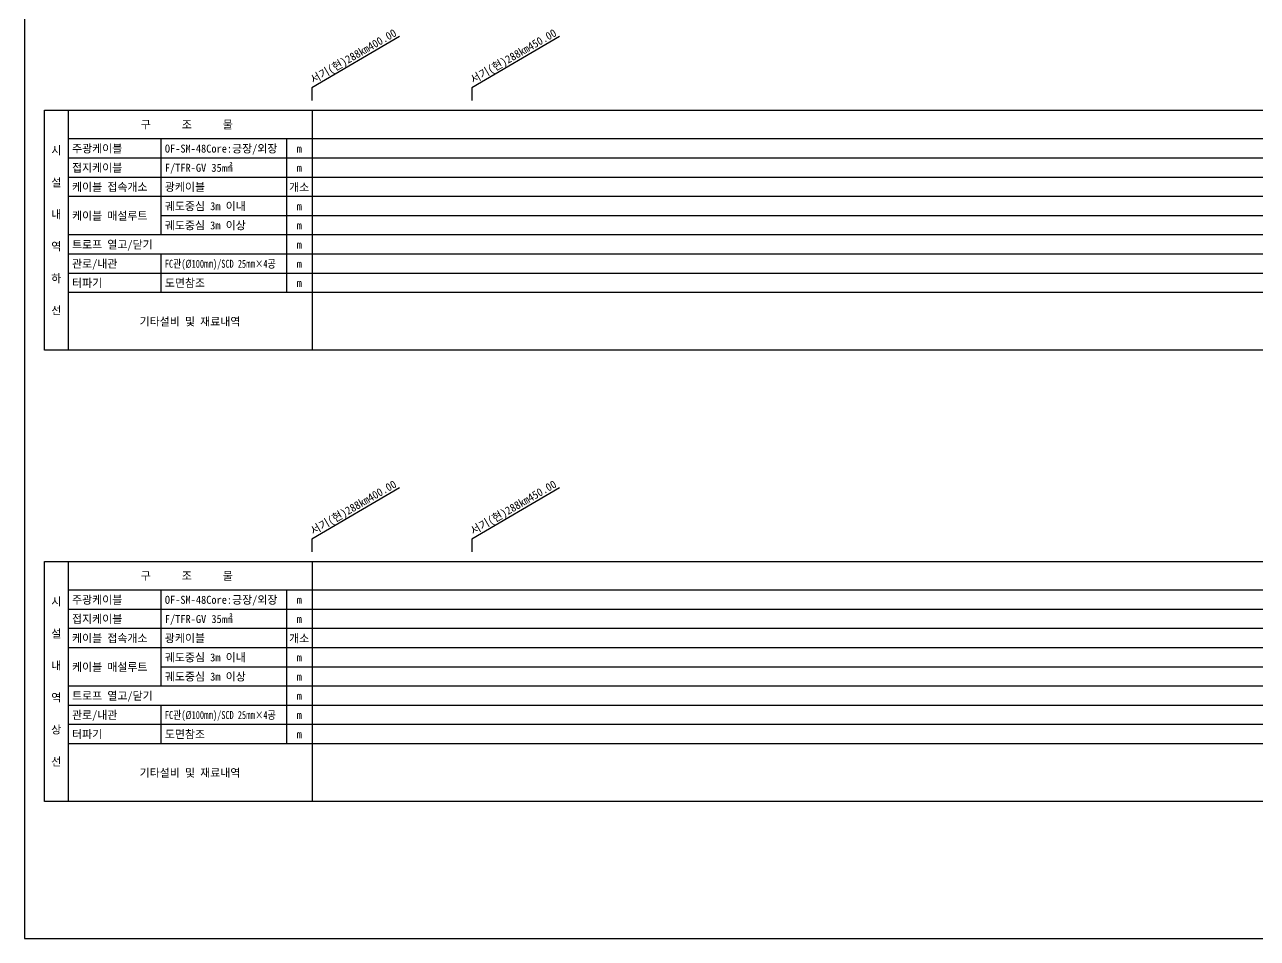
# Model space of a CAD drawing. Header units: millimetres. Extents: x 3302 to 4098, y 1103 to 1810.
# Drawn here: x 3301.9 to 3687.1, y 1103.1 to 1388.6 of the extents above; entities that cross this region are included whole.
import ezdxf
from ezdxf.enums import TextEntityAlignment as Align
from ezdxf.xclip import XClip

# ---------------------------------------------------------------- set-up
doc = ezdxf.new("R2010")
doc.units = ezdxf.units.MM
doc.header["$LTSCALE"] = 10
doc.header["$MEASUREMENT"] = 0
doc.header["$XCLIPFRAME"] = 2
for name, color, linetype in [('TT-TABL-LIN1', 4, 'Continuous'), ('TT-TABL-LIN2', 1, 'Continuous'), ('TT-TABL-TEX1', 6, 'Continuous'), ('TT-TABL-TEX2', 3, 'Continuous'), ('TZ-BASE', 253, 'Continuous'), ('TZ-LEAL', 1, 'Continuous'), ('TZ-LEAT', 3, 'Continuous')]:
    doc.layers.add(name, color=color, linetype=linetype)
doc.layers.add('TX-PAPR', color=2, linetype='Continuous', plot=False)
doc.styles.get("Standard").update_dxf_attribs({"font": 'GulimChe.ttf'})

# ---------------------------------------------------------------- blocks, each defined once
blk = doc.blocks.new('JD-FHF78DGH')
at = {"layer": 'TZ-BASE'}
for p, q in [((26.51, 141.99), (45.11, -207.87)), ((126.65, 141.99), (145.25, -207.87)), ((226.8, 141.99), (245.39, -207.87))]:
    blk.add_line(p, q, dxfattribs=at)
blk = doc.blocks.new('JD-경부고속하선표_190503')
at = {"layer": 'TT-TABL-LIN1'}
blk.add_lwpolyline([(2, 114), (785.58, 114), (785.58, 39), (2, 39)], close=True, dxfattribs=at)
at = {"layer": 'TT-TABL-LIN2'}
for p, q in [((85.58, 114), (85.58, 39)), ((77.58, 105), (77.58, 57))]:
    blk.add_line(p, q, dxfattribs=at)
for points in [[(9.33, 114), (9.33, 39)], [(785.58, 105), (9.33, 105)], [(38.33, 105), (38.33, 75)], [(785.58, 99), (9.33, 99)], [(785.58, 93), (9.33, 93)], [(785.58, 87), (9.33, 87)], [(785.58, 81), (38.33, 81)], [(785.58, 75), (9.33, 75)], [(785.58, 69), (9.33, 69)], [(38.33, 69), (38.33, 57)], [(785.58, 63), (9.33, 63)], [(785.58, 57), (9.33, 57)]]:
    blk.add_lwpolyline(points, dxfattribs=at)
at = {"layer": 'TT-TABL-TEX1'}
for s, p in [('구      조      물', (46.45, 109.5)), ('시', (5.66, 101.5)), ('설', (5.66, 91.5)), ('내', (5.66, 81.5)), ('역', (5.66, 71.5)), ('하', (5.66, 61.5)), ('선', (5.66, 51.5))]:
    blk.add_text(s, height=2.5, rotation=0, dxfattribs=at).set_placement(p, align=Align.MIDDLE)
at = {"layer": 'TT-TABL-TEX2'}
for s, p in [('주광케이블', (10.59, 102)), ('OF-SM-48Core:긍장/외장', (39.59, 102)), ('접지케이블', (10.59, 96)), ('F/TFR-GV 35㎟', (39.59, 96)), ('케이블 접속개소', (10.59, 90)), ('광케이블', (39.59, 90)), ('궤도중심 3m 이내', (39.59, 84)), ('케이블 매설루트', (10.59, 81)), ('궤도중심 3m 이상', (39.59, 78)), ('트로프 열고/닫기', (10.59, 72)), ('관로/내관', (10.59, 66)), ('터파기', (10.59, 60)), ('도면참조', (39.59, 60))]:
    blk.add_text(s, height=2.5, rotation=0, dxfattribs=at).set_placement(p, align=Align.MIDDLE_LEFT)
for s, p in [('m', (81.58, 102)), ('m', (81.58, 96)), ('m', (81.58, 96)), ('개소', (81.58, 90)), ('m', (81.58, 84)), ('m', (81.58, 78)), ('m', (81.58, 72)), ('m', (81.58, 66)), ('m', (81.58, 60)), ('기타설비 및 재료내역', (47.45, 48))]:
    blk.add_text(s, height=2.5, rotation=0, dxfattribs=at).set_placement(p, align=Align.MIDDLE)
at = {"layer": 'TT-TABL-TEX2', "width": 0.8}
blk.add_text('FC관(Ø100㎜)/SCD 25㎜×4공', height=2.5, rotation=0, dxfattribs=at).set_placement((39.59, 66), align=Align.MIDDLE_LEFT)
blk = doc.blocks.new('JD-경부고속상선표_190503')
at = {"layer": 'TT-TABL-LIN1'}
blk.add_lwpolyline([(2, 114), (785.58, 114), (785.58, 39), (2, 39)], close=True, dxfattribs=at)
at = {"layer": 'TT-TABL-LIN2'}
for p, q in [((85.58, 114), (85.58, 39)), ((77.58, 105), (77.58, 57))]:
    blk.add_line(p, q, dxfattribs=at)
for points in [[(9.33, 114), (9.33, 39)], [(785.58, 105), (9.33, 105)], [(38.33, 105), (38.33, 75)], [(785.58, 99), (9.33, 99)], [(785.58, 93), (9.33, 93)], [(785.58, 87), (9.33, 87)], [(785.58, 81), (38.33, 81)], [(785.58, 75), (9.33, 75)], [(785.58, 69), (9.33, 69)], [(38.33, 69), (38.33, 57)], [(785.58, 63), (9.33, 63)], [(785.58, 57), (9.33, 57)]]:
    blk.add_lwpolyline(points, dxfattribs=at)
at = {"layer": 'TT-TABL-TEX1'}
for s, p in [('구      조      물', (46.45, 109.5)), ('시', (5.66, 101.5)), ('설', (5.66, 91.5)), ('내', (5.66, 81.5)), ('역', (5.66, 71.5)), ('상', (5.66, 61.5)), ('선', (5.66, 51.5))]:
    blk.add_text(s, height=2.5, rotation=0, dxfattribs=at).set_placement(p, align=Align.MIDDLE)
at = {"layer": 'TT-TABL-TEX2'}
for s, p in [('주광케이블', (10.59, 102)), ('OF-SM-48Core:긍장/외장', (39.59, 102)), ('접지케이블', (10.59, 96)), ('F/TFR-GV 35㎟', (39.59, 96)), ('케이블 접속개소', (10.59, 90)), ('광케이블', (39.59, 90)), ('궤도중심 3m 이내', (39.59, 84)), ('케이블 매설루트', (10.59, 81)), ('궤도중심 3m 이상', (39.59, 78)), ('트로프 열고/닫기', (10.59, 72)), ('관로/내관', (10.59, 66)), ('터파기', (10.59, 60)), ('도면참조', (39.59, 60))]:
    blk.add_text(s, height=2.5, rotation=0, dxfattribs=at).set_placement(p, align=Align.MIDDLE_LEFT)
for s, p in [('m', (81.58, 102)), ('m', (81.58, 96)), ('m', (81.58, 96)), ('개소', (81.58, 90)), ('m', (81.58, 84)), ('m', (81.58, 78)), ('m', (81.58, 72)), ('m', (81.58, 66)), ('m', (81.58, 60)), ('기타설비 및 재료내역', (47.45, 48))]:
    blk.add_text(s, height=2.5, rotation=0, dxfattribs=at).set_placement(p, align=Align.MIDDLE)
at = {"layer": 'TT-TABL-TEX2', "width": 0.8}
blk.add_text('FC관(Ø100㎜)/SCD 25㎜×4공', height=2.5, rotation=0, dxfattribs=at).set_placement((39.59, 66), align=Align.MIDDLE_LEFT)

msp = doc.modelspace()

# ---------------------------------------------------------------- linework, layer by layer
at = {"layer": 'TX-PAPR'}
msp.add_lwpolyline([(3301.89, 1103.05), (4097.89, 1103.05), (4097.89, 1619.05), (3301.89, 1619.05)], close=True, dxfattribs=at)
at = {"layer": 'TZ-LEAL'}
for points in [[(3419.07, 1384.9), (3391.68, 1368.87), (3391.68, 1364.87)], [(3469.07, 1384.9), (3441.68, 1368.87), (3441.68, 1364.87)], [(3419.07, 1243.87), (3391.68, 1227.85), (3391.68, 1223.85)], [(3469.07, 1243.87), (3441.68, 1227.85), (3441.68, 1223.85)]]:
    msp.add_lwpolyline(points, dxfattribs=at)

# ---------------------------------------------------------------- block references
at = {"layer": 'TT-TABL-LIN2'}
for name, p in [('JD-경부고속하선표_190503', (3306.11, 1247.87)), ('JD-경부고속상선표_190503', (3306.11, 1106.85))]:
    msp.add_blockref(name, p, dxfattribs=at)
at = {"layer": 'TZ-BASE'}
ref = msp.add_blockref('JD-FHF78DGH', (3385.78, 1471.24), dxfattribs=at)
XClip(ref).set_block_clipping_path([(-0.0689837693, 74.9999683935), (699.9307201614, 75.6438166693), (700.0686876491, -74.3561198806), (0.0689837693, -74.9999683935)])

# ---------------------------------------------------------------- texts
at = {"layer": 'TZ-LEAT'}
for s, p in [('서기(현)288km400.00', (3405.18, 1377.66)), ('서기(현)288km450.00', (3455.18, 1377.66)), ('서기(현)288km400.00', (3405.18, 1236.64)), ('서기(현)288km450.00', (3455.18, 1236.64))]:
    msp.add_text(s, height=2.5, rotation=30, dxfattribs=at).set_placement(p, align=Align.CENTER)

doc.saveas('drawing.dxf')
